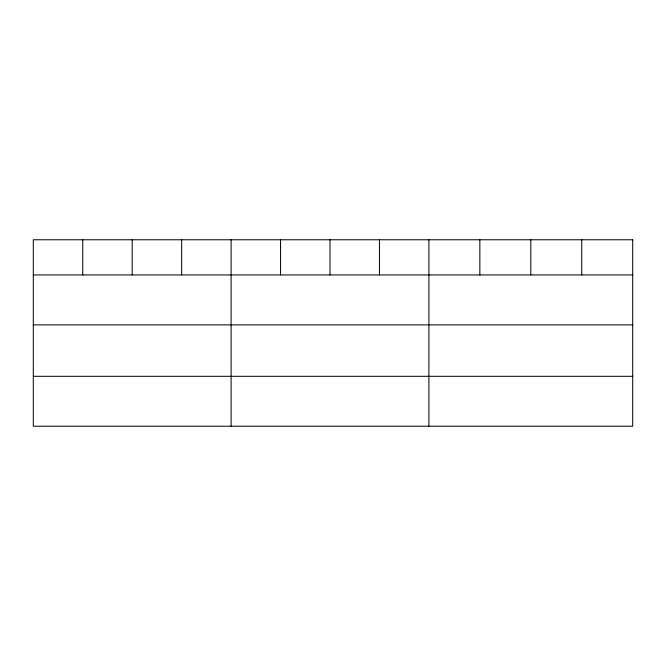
<?xml version="1.0" encoding="UTF-8"?>
<svg xmlns="http://www.w3.org/2000/svg" width="666" height="666" viewBox="0 0 666 666"><rect width="100%" height="100%" fill="white"/><g stroke="black" fill="none" stroke-linecap="round" stroke-linejoin="round"><path stroke-width="1" d="M33.3 274.933L632.7 274.933M33.3 324.866L632.7 324.866M33.3 376.307L632.7 376.307M581.751 239.768L581.751 274.933M530.802 239.768L530.802 274.933M479.853 239.768L479.853 274.933M428.904 239.768L428.904 426.232M379.454 239.768L379.454 274.933M330.003 239.768L330.003 274.933M280.553 239.768L280.553 274.933M231.102 239.768L231.102 426.232M181.651 239.768L181.651 274.933M132.201 239.768L132.201 274.933M82.751 239.768L82.751 274.933M632.7 239.768L33.3 239.768L33.3 426.232L632.7 426.232L632.7 239.768"/></g></svg>
